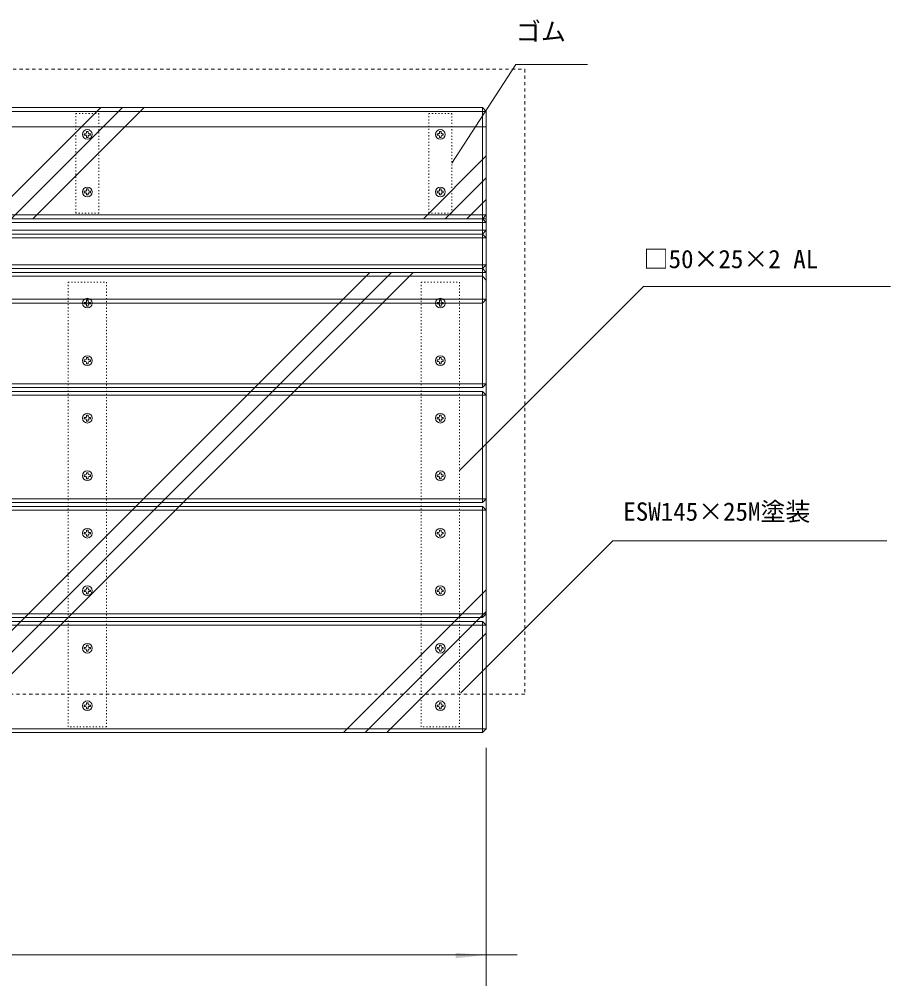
# Model space of a CAD drawing. Units: millimetres, scale not verified. Extents: x -3900 to 3900, y -2750 to 2750.
# Drawn here: x -1307 to -171, y -1776 to -516 of the extents above; entities that cross this region are included whole.
import ezdxf
from ezdxf.enums import TextEntityAlignment as Align

# ---------------------------------------------------------------- set-up
doc = ezdxf.new("R2010")
doc.units = ezdxf.units.MM
doc.header["$LTSCALE"] = 20
doc.linetypes.add('USER1', pattern=[0.416641, 0.208282, -0.208359])
doc.linetypes.add('USER5', pattern=[0.208282, 0.069427, -0.138855])
doc.layers.add('0-0_0', color=30, linetype='Continuous', lineweight=18)
doc.layers.add('0-1_____', color=30, linetype='Continuous', lineweight=18)
doc.styles.add('ＭＳ ゴシック', font='')
doc.styles.get('ＭＳ ゴシック').set_extended_font_data('MS Gothic')

# ---------------------------------------------------------------- blocks, each defined once
blk = doc.blocks.new('X0')
at = {"layer": '0-0_0'}
for p, q in [((-2192, -1117.2), (-1918.72, -843.91)), ((-2192, -1060.63), (-1975.28, -843.91)), ((-2192, -1088.92), (-1947, -843.91)), ((-2009.6, -1443.91), (-1409.6, -843.91)), ((-1981.31, -1443.91), (-1381.32, -843.91)), ((-1953.03, -1443.91), (-1353.03, -843.91)), ((-1443.91, -1443.91), (-843.91, -843.91)), ((-1415.63, -1443.91), (-815.63, -843.91)), ((-1387.35, -1443.91), (-787.35, -843.91)), ((-878.23, -1443.91), (-692, -1257.69)), ((-849.94, -1443.91), (-692, -1285.97)), ((-821.66, -1443.91), (-692, -1314.26))]:
    blk.add_line(p, q, dxfattribs=at)
blk = doc.blocks.new('X4')
at = {"layer": '0-0_0'}
for p, q in [((-1905.28, -773.91), (-1760.28, -628.91)), ((-1877, -773.91), (-1732, -628.91)), ((-1848.72, -773.91), (-1703.72, -628.91)), ((-1339.6, -773.91), (-1194.6, -628.91)), ((-1311.32, -773.91), (-1166.31, -628.91)), ((-1283.03, -773.91), (-1138.03, -628.91)), ((-773.91, -773.91), (-692, -692)), ((-745.63, -773.91), (-692, -720.29)), ((-717.35, -773.91), (-692, -748.57))]:
    blk.add_line(p, q, dxfattribs=at)

msp = doc.modelspace()

# ---------------------------------------------------------------- linework, layer by layer
at = {"layer": '0-1_____', "color": 2}
for p, q in [((-659.57, -575), (-743.15, -703.91)), ((-659.57, -575), (-566.15, -575)), ((-493.15, -864.8), (-733.15, -1104.8)), ((-493.15, -864.8), (-171.15, -864.8)), ((-698.15, -1466.41), (-698.15, -1776.41)), ((-2198.15, -1736.41), (-698.15, -1736.41)), ((-698.15, -1736.41), (-658.15, -1736.41))]:
    msp.add_line(p, q, dxfattribs=at)
at = {"layer": '0-1_____'}
for p, q in [((-698.15, -636.41), (-2198.15, -636.41)), ((-703.15, -996.41), (-703.15, -631.41)), ((-1219.1, -663.97), (-1219.1, -662.48)), ((-759.1, -663.97), (-759.1, -662.48)), ((-1219.1, -738.97), (-1219.1, -737.48)), ((-759.1, -738.97), (-759.1, -737.48)), ((-2198.15, -771.41), (-698.15, -771.41)), ((-698.15, -781.41), (-2198.15, -781.41)), ((-2198.15, -791.41), (-698.15, -791.41)), ((-698.15, -801.41), (-2198.15, -801.41)), ((-2198.15, -836.41), (-698.15, -836.41)), ((-698.15, -846.41), (-2198.15, -846.41)), ((-2198.15, -881.41), (-698.15, -881.31)), ((-1219.1, -883.97), (-1219.1, -882.48)), ((-759.1, -883.97), (-759.1, -882.48)), ((-1219.1, -958.97), (-1219.1, -957.48)), ((-759.1, -958.97), (-759.1, -957.48)), ((-698.15, -991.41), (-1422.15, -991.41)), ((-698.15, -991.41), (-1421.65, -991.41)), ((-2198.15, -1006.41), (-698.15, -1006.41)), ((-703.15, -1146.41), (-703.15, -1001.41)), ((-1219.1, -1033.97), (-1219.1, -1032.48)), ((-759.1, -1033.97), (-759.1, -1032.48)), ((-1219.1, -1108.97), (-1219.1, -1107.48)), ((-759.1, -1108.97), (-759.1, -1107.48)), ((-698.15, -1141.41), (-2198.15, -1141.41)), ((-2198.15, -1156.41), (-698.15, -1156.41)), ((-703.15, -1296.41), (-703.15, -1151.41)), ((-1219.1, -1183.97), (-1219.1, -1182.48)), ((-759.1, -1183.97), (-759.1, -1182.48)), ((-1219.1, -1258.97), (-1219.1, -1257.48)), ((-759.1, -1258.97), (-759.1, -1257.48)), ((-698.15, -1291.41), (-2198.15, -1291.41)), ((-698.15, -1306.41), (-1421.65, -1306.41)), ((-703.15, -1446.41), (-703.15, -1301.41)), ((-1219.1, -1333.97), (-1219.1, -1332.48)), ((-759.1, -1333.97), (-759.1, -1332.48)), ((-1219.1, -1408.97), (-1219.1, -1407.48)), ((-759.1, -1408.97), (-759.1, -1407.48)), ((-2198.15, -1441.41), (-698.15, -1441.41))]:
    msp.add_line(p, q, dxfattribs=at)
at = {"layer": '0-1_____', "linetype": 'USER1'}
msp.add_lwpolyline([(-2248.15, -581.41), (-648.15, -581.41), (-648.15, -1396.41), (-2248.15, -1396.41)], close=True, dxfattribs=at)
at = {"layer": '0-1_____'}
for points in [[(-703.15, -631.41), (-2193.15, -631.41), (-2198.15, -636.41), (-2198.15, -776.41), (-698.15, -776.41), (-698.15, -636.41)], [(-698.15, -771.41), (-698.15, -636.41), (-703.15, -631.41), (-2193.15, -631.41), (-2198.15, -636.41), (-2198.15, -771.41), (-2193.15, -776.41), (-703.15, -776.41)], [(-698.15, -656.41), (-2198.15, -656.41), (-2198.15, -1441.41), (-2193.15, -1446.41), (-703.15, -1446.41), (-698.15, -1441.41)], [(-2198.15, -781.41), (-2198.15, -791.41), (-2193.15, -796.41), (-703.15, -796.41), (-698.15, -791.41), (-698.15, -781.41), (-703.15, -776.41), (-2193.15, -776.41)], [(-698.15, -836.41), (-698.15, -801.41), (-703.15, -796.41), (-2193.15, -796.41), (-2198.15, -801.41), (-2198.15, -836.41), (-2193.15, -841.41), (-703.15, -841.41)], [(-703.26, -886.41), (-698.15, -881.31), (-698.15, -846.41), (-703.15, -841.41), (-2193.15, -841.41), (-2198.15, -846.41), (-2198.15, -881.41), (-2193.15, -886.41)], [(-698.15, -846.41), (-2198.15, -846.41), (-2198.15, -1441.41), (-2193.15, -1446.41), (-703.15, -1446.41), (-698.15, -1441.41)], [(-698.15, -1141.41), (-698.15, -1006.41), (-703.15, -1001.41), (-2193.15, -1001.41), (-2198.15, -1006.41), (-2198.15, -1141.41), (-2193.15, -1146.41), (-703.15, -1146.41)], [(-698.15, -1291.41), (-698.15, -1156.41), (-703.15, -1151.41), (-2193.15, -1151.41), (-2198.15, -1156.41), (-2198.15, -1291.41), (-2193.15, -1296.41), (-703.15, -1296.41)]]:
    msp.add_lwpolyline(points, close=True, dxfattribs=at)
at = {"layer": '0-1_____', "linetype": 'USER5'}
for points in [[(-1233.15, -638.91), (-1203.15, -638.91), (-1203.15, -768.91), (-1233.15, -768.91)], [(-773.15, -638.91), (-743.15, -638.91), (-743.15, -768.91), (-773.15, -768.91)], [(-1243.15, -858.91), (-1193.15, -858.91), (-1193.15, -1438.91), (-1243.15, -1438.91)], [(-783.15, -858.91), (-733.15, -858.91), (-733.15, -1438.91), (-783.15, -1438.91)]]:
    msp.add_lwpolyline(points, close=True, dxfattribs=at)
at = {"layer": '0-1_____'}
for points in [[(-1220.6, -667.36), (-1222.09, -667.36), (-1222.09, -665.46), (-1220.6, -665.46)], [(-1219.1, -662.48), (-1217.2, -662.48), (-1217.2, -663.97)], [(-1215.71, -665.46), (-1214.21, -665.46), (-1214.21, -667.36), (-1215.71, -667.36)], [(-760.6, -667.36), (-762.09, -667.36), (-762.09, -665.46), (-760.6, -665.46)], [(-759.1, -662.48), (-757.2, -662.48), (-757.2, -663.97)], [(-755.71, -665.46), (-754.21, -665.46), (-754.21, -667.36), (-755.71, -667.36)], [(-1217.2, -668.86), (-1217.2, -670.35), (-1219.1, -670.35), (-1219.1, -668.86)], [(-757.2, -668.86), (-757.2, -670.35), (-759.1, -670.35), (-759.1, -668.86)], [(-1220.6, -742.36), (-1222.09, -742.36), (-1222.09, -740.46), (-1220.6, -740.46)], [(-1219.1, -737.48), (-1217.2, -737.48), (-1217.2, -738.97)], [(-1215.71, -740.46), (-1214.21, -740.46), (-1214.21, -742.36), (-1215.71, -742.36)], [(-760.6, -742.36), (-762.09, -742.36), (-762.09, -740.46), (-760.6, -740.46)], [(-759.1, -737.48), (-757.2, -737.48), (-757.2, -738.97)], [(-755.71, -740.46), (-754.21, -740.46), (-754.21, -742.36), (-755.71, -742.36)], [(-1217.2, -743.86), (-1217.2, -745.35), (-1219.1, -745.35), (-1219.1, -743.86)], [(-757.2, -743.86), (-757.2, -745.35), (-759.1, -745.35), (-759.1, -743.86)], [(-2193.15, -851.41), (-703.15, -851.41), (-698.15, -856.41), (-698.15, -991.41), (-703.15, -996.41), (-1421.65, -996.41), (-1421.65, -969.91)], [(-1220.6, -887.36), (-1222.09, -887.36), (-1222.09, -885.46), (-1220.6, -885.46)], [(-1219.1, -882.48), (-1217.2, -882.48), (-1217.2, -883.97)], [(-1217.2, -888.86), (-1217.2, -890.35), (-1219.1, -890.35), (-1219.1, -888.86)], [(-1215.71, -885.46), (-1214.21, -885.46), (-1214.21, -887.36), (-1215.71, -887.36)], [(-760.6, -887.36), (-762.09, -887.36), (-762.09, -885.46), (-760.6, -885.46)], [(-759.1, -882.48), (-757.2, -882.48), (-757.2, -883.97)], [(-757.2, -888.86), (-757.2, -890.35), (-759.1, -890.35), (-759.1, -888.86)], [(-755.71, -885.46), (-754.21, -885.46), (-754.21, -887.36), (-755.71, -887.36)], [(-1219.1, -957.48), (-1217.2, -957.48), (-1217.2, -958.97)], [(-759.1, -957.48), (-757.2, -957.48), (-757.2, -958.97)], [(-1220.6, -962.36), (-1222.09, -962.36), (-1222.09, -960.46), (-1220.6, -960.46)], [(-1217.2, -963.86), (-1217.2, -965.35), (-1219.1, -965.35), (-1219.1, -963.86)], [(-1215.71, -960.46), (-1214.21, -960.46), (-1214.21, -962.36), (-1215.71, -962.36)], [(-760.6, -962.36), (-762.09, -962.36), (-762.09, -960.46), (-760.6, -960.46)], [(-757.2, -963.86), (-757.2, -965.35), (-759.1, -965.35), (-759.1, -963.86)], [(-755.71, -960.46), (-754.21, -960.46), (-754.21, -962.36), (-755.71, -962.36)], [(-1219.1, -1032.48), (-1217.2, -1032.48), (-1217.2, -1033.97)], [(-759.1, -1032.48), (-757.2, -1032.48), (-757.2, -1033.97)], [(-1220.6, -1037.36), (-1222.09, -1037.36), (-1222.09, -1035.46), (-1220.6, -1035.46)], [(-1217.2, -1038.86), (-1217.2, -1040.35), (-1219.1, -1040.35), (-1219.1, -1038.86)], [(-1215.71, -1035.46), (-1214.21, -1035.46), (-1214.21, -1037.36), (-1215.71, -1037.36)], [(-760.6, -1037.36), (-762.09, -1037.36), (-762.09, -1035.46), (-760.6, -1035.46)], [(-757.2, -1038.86), (-757.2, -1040.35), (-759.1, -1040.35), (-759.1, -1038.86)], [(-755.71, -1035.46), (-754.21, -1035.46), (-754.21, -1037.36), (-755.71, -1037.36)], [(-1219.1, -1107.48), (-1217.2, -1107.48), (-1217.2, -1108.97)], [(-759.1, -1107.48), (-757.2, -1107.48), (-757.2, -1108.97)], [(-1220.6, -1112.36), (-1222.09, -1112.36), (-1222.09, -1110.46), (-1220.6, -1110.46)], [(-1217.2, -1113.86), (-1217.2, -1115.35), (-1219.1, -1115.35), (-1219.1, -1113.86)], [(-1215.71, -1110.46), (-1214.21, -1110.46), (-1214.21, -1112.36), (-1215.71, -1112.36)], [(-760.6, -1112.36), (-762.09, -1112.36), (-762.09, -1110.46), (-760.6, -1110.46)], [(-757.2, -1113.86), (-757.2, -1115.35), (-759.1, -1115.35), (-759.1, -1113.86)], [(-755.71, -1110.46), (-754.21, -1110.46), (-754.21, -1112.36), (-755.71, -1112.36)], [(-1219.1, -1182.48), (-1217.2, -1182.48), (-1217.2, -1183.97)], [(-759.1, -1182.48), (-757.2, -1182.48), (-757.2, -1183.97)], [(-1220.6, -1187.36), (-1222.09, -1187.36), (-1222.09, -1185.46), (-1220.6, -1185.46)], [(-1217.2, -1188.86), (-1217.2, -1190.35), (-1219.1, -1190.35), (-1219.1, -1188.86)], [(-1215.71, -1185.46), (-1214.21, -1185.46), (-1214.21, -1187.36), (-1215.71, -1187.36)], [(-760.6, -1187.36), (-762.09, -1187.36), (-762.09, -1185.46), (-760.6, -1185.46)], [(-757.2, -1188.86), (-757.2, -1190.35), (-759.1, -1190.35), (-759.1, -1188.86)], [(-755.71, -1185.46), (-754.21, -1185.46), (-754.21, -1187.36), (-755.71, -1187.36)], [(-1219.1, -1257.48), (-1217.2, -1257.48), (-1217.2, -1258.97)], [(-759.1, -1257.48), (-757.2, -1257.48), (-757.2, -1258.97)], [(-1220.6, -1262.36), (-1222.09, -1262.36), (-1222.09, -1260.46), (-1220.6, -1260.46)], [(-1217.2, -1263.86), (-1217.2, -1265.35), (-1219.1, -1265.35), (-1219.1, -1263.86)], [(-1215.71, -1260.46), (-1214.21, -1260.46), (-1214.21, -1262.36), (-1215.71, -1262.36)], [(-760.6, -1262.36), (-762.09, -1262.36), (-762.09, -1260.46), (-760.6, -1260.46)], [(-757.2, -1263.86), (-757.2, -1265.35), (-759.1, -1265.35), (-759.1, -1263.86)], [(-755.71, -1260.46), (-754.21, -1260.46), (-754.21, -1262.36), (-755.71, -1262.36)], [(-2193.15, -1446.41), (-703.15, -1446.41), (-698.15, -1441.41), (-698.15, -1306.41), (-703.15, -1301.41), (-1421.65, -1301.41), (-1421.65, -1327.91)], [(-1220.6, -1337.36), (-1222.09, -1337.36), (-1222.09, -1335.46), (-1220.6, -1335.46)], [(-1219.1, -1332.48), (-1217.2, -1332.48), (-1217.2, -1333.97)], [(-1215.71, -1335.46), (-1214.21, -1335.46), (-1214.21, -1337.36), (-1215.71, -1337.36)], [(-760.6, -1337.36), (-762.09, -1337.36), (-762.09, -1335.46), (-760.6, -1335.46)], [(-759.1, -1332.48), (-757.2, -1332.48), (-757.2, -1333.97)], [(-755.71, -1335.46), (-754.21, -1335.46), (-754.21, -1337.36), (-755.71, -1337.36)], [(-1217.2, -1338.86), (-1217.2, -1340.35), (-1219.1, -1340.35), (-1219.1, -1338.86)], [(-757.2, -1338.86), (-757.2, -1340.35), (-759.1, -1340.35), (-759.1, -1338.86)], [(-1220.6, -1412.36), (-1222.09, -1412.36), (-1222.09, -1410.46), (-1220.6, -1410.46)], [(-1219.1, -1407.48), (-1217.2, -1407.48), (-1217.2, -1408.97)], [(-1215.71, -1410.46), (-1214.21, -1410.46), (-1214.21, -1412.36), (-1215.71, -1412.36)], [(-760.6, -1412.36), (-762.09, -1412.36), (-762.09, -1410.46), (-760.6, -1410.46)], [(-759.1, -1407.48), (-757.2, -1407.48), (-757.2, -1408.97)], [(-755.71, -1410.46), (-754.21, -1410.46), (-754.21, -1412.36), (-755.71, -1412.36)], [(-1217.2, -1413.86), (-1217.2, -1415.35), (-1219.1, -1415.35), (-1219.1, -1413.86)], [(-757.2, -1413.86), (-757.2, -1415.35), (-759.1, -1415.35), (-759.1, -1413.86)]]:
    msp.add_lwpolyline(points, dxfattribs=at)
at = {"layer": '0-1_____', "color": 2}
msp.add_lwpolyline([(-176.15, -1196.41), (-533.15, -1196.41), (-731.15, -1394.41)], dxfattribs=at)
at = {"layer": '0-1_____'}
for centre in [(-1218.15, -666.41), (-758.15, -666.41), (-1218.15, -741.41), (-758.15, -741.41), (-1218.15, -886.41), (-758.15, -886.41), (-1218.15, -961.41), (-758.15, -961.41), (-1218.15, -1036.41), (-758.15, -1036.41), (-1218.15, -1111.41), (-758.15, -1111.41), (-1218.15, -1186.41), (-758.15, -1186.41), (-1218.15, -1261.41), (-758.15, -1261.41), (-1218.15, -1336.41), (-758.15, -1336.41), (-1218.15, -1411.41), (-758.15, -1411.41)]:
    msp.add_circle(centre, 6.3, dxfattribs=at)
for centre, start, end in [((-1220.6, -663.97), 270, 360), ((-1220.6, -668.86), 359.99808, 90.00192), ((-1215.71, -663.97), 180, 269.99808), ((-1215.71, -668.86), 90, 180.00192), ((-760.6, -663.97), 269.99808, 360), ((-760.6, -668.86), 0.00192, 90.00192), ((-755.71, -663.97), 180, 270.00192), ((-755.71, -668.86), 90.00192, 179.99808), ((-1220.6, -738.97), 270, 0.00192), ((-1220.6, -743.86), 0, 90.00384), ((-1215.71, -738.97), 180, 270), ((-1215.71, -743.86), 89.99808, 180), ((-760.6, -738.97), 269.99808, 360), ((-760.6, -743.86), 360, 90.00192), ((-755.71, -738.97), 179.99808, 270.00192), ((-755.71, -743.86), 90.00192, 180.00192), ((-1220.6, -883.97), 269.99808, 0.00192), ((-1220.6, -888.86), 359.99616, 90), ((-1215.71, -883.97), 180, 270), ((-1215.71, -888.86), 89.99808, 179.99616), ((-760.6, -883.97), 269.99808, 0), ((-760.6, -888.86), 359.99808, 90.00192), ((-755.71, -883.97), 180, 270), ((-755.71, -888.86), 90, 179.99808), ((-1220.6, -958.97), 269.99808, 359.99808), ((-1220.6, -963.86), 0.00192, 90), ((-1215.71, -958.97), 180, 270.00192), ((-1215.71, -963.86), 90.00192, 179.99808), ((-760.6, -958.97), 270, 0), ((-760.6, -963.86), 0.00192, 90.00192), ((-755.71, -958.97), 180.00192, 269.99808), ((-755.71, -963.86), 90, 180.00192), ((-1220.6, -1033.97), 270, 0.00192), ((-1220.6, -1038.86), 0, 90), ((-1215.71, -1033.97), 180.00192, 269.99808), ((-1215.71, -1038.86), 90, 180.00192), ((-760.6, -1033.97), 270.00192, 0), ((-760.6, -1038.86), 360, 90.00192), ((-755.71, -1033.97), 180, 270), ((-755.71, -1038.86), 89.99808, 180.00192), ((-1220.6, -1108.97), 270, 0), ((-1220.6, -1113.86), 0, 90.00192), ((-1215.71, -1108.97), 180, 270), ((-1215.71, -1113.86), 89.99808, 179.99808), ((-760.6, -1108.97), 270.00192, 0.00192), ((-760.6, -1113.86), 359.99808, 90.00192), ((-755.71, -1108.97), 179.99808, 270.00192), ((-755.71, -1113.86), 90.00192, 180), ((-1220.6, -1183.97), 270.00192, 0), ((-1215.71, -1183.97), 179.99808, 270), ((-760.6, -1183.97), 270.00192, 360), ((-755.71, -1183.97), 180.00192, 270), ((-1220.6, -1188.86), 0.00384, 90), ((-1215.71, -1188.86), 90, 180), ((-760.6, -1188.86), 0, 89.99808), ((-755.71, -1188.86), 90.00192, 180), ((-1220.6, -1258.97), 270.00192, 0), ((-1215.71, -1258.97), 180, 270), ((-760.6, -1258.97), 270.00192, 0), ((-755.71, -1258.97), 180, 270), ((-1220.6, -1263.86), 0, 89.99616), ((-1215.71, -1263.86), 90, 180.00192), ((-760.6, -1263.86), 0, 90), ((-755.71, -1263.86), 90, 180), ((-1220.6, -1333.97), 270, 0), ((-1215.71, -1333.97), 180.00192, 270), ((-760.6, -1333.97), 270.00384, 360), ((-755.71, -1333.97), 180, 269.99808), ((-1220.6, -1338.86), 0, 89.99616), ((-1215.71, -1338.86), 90, 180), ((-760.6, -1338.86), 0, 90.00192), ((-755.71, -1338.86), 89.99808, 180), ((-1220.6, -1408.97), 270, 360), ((-1215.71, -1408.97), 180, 269.99808), ((-760.6, -1408.97), 270.00192, 359.99808), ((-755.71, -1408.97), 179.99808, 270), ((-1220.6, -1413.86), 360, 89.99808), ((-1215.71, -1413.86), 90, 180.00192), ((-760.6, -1413.86), 0.00192, 90), ((-755.71, -1413.86), 89.99808, 180)]:
    msp.add_arc(centre, 1.49, start, end, dxfattribs=at)
at = {"layer": '0-1_____', "color": 2}
msp.add_solid([(-698.15, -1736.41), (-738.08, -1740.61), (-738.2, -1733.61)], dxfattribs=at)

# ---------------------------------------------------------------- block references
at = {"layer": '0-1_____'}
for name in ['X4', 'X0']:
    msp.add_blockref(name, (-6.15, -2.5), dxfattribs=at)

# ---------------------------------------------------------------- texts
at = {"layer": '0-1_____', "color": 7, "style": 'ＭＳ ゴシック'}
for s, p in [('ゴム', (-659.57, -551.29)), ('□50×25×2 AL', (-493.15, -847.98)), ('ESW145×25M塗装', (-519.55, -1177.3))]:
    msp.add_text(s, height=23.88, dxfattribs=at).set_placement(p, align=Align.BOTTOM_LEFT)

doc.saveas('drawing.dxf')
